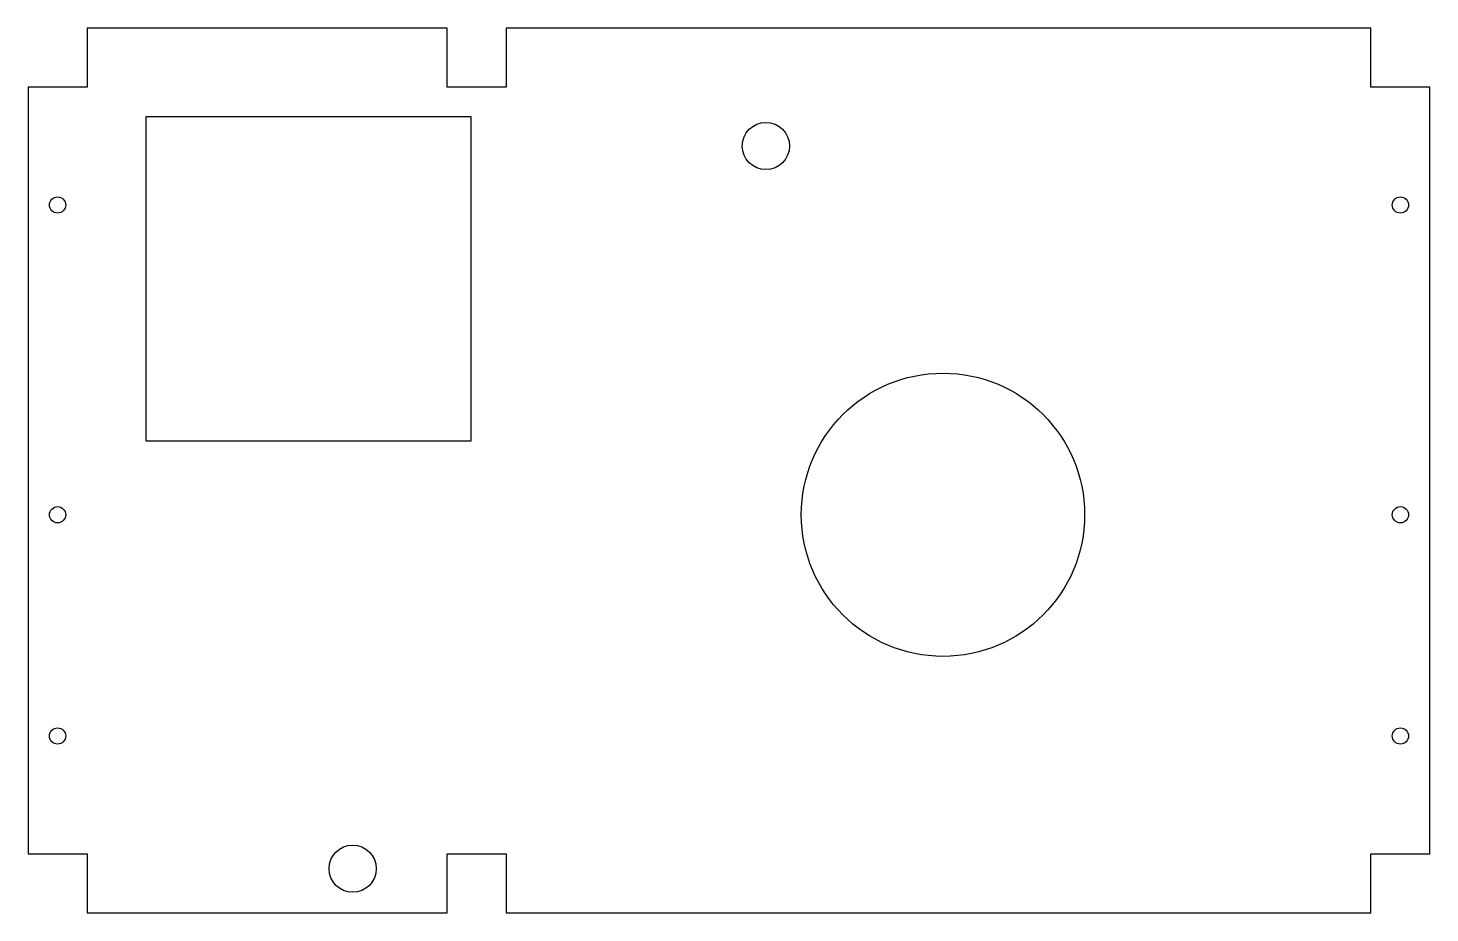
# Model space of a CAD drawing. Header units: millimetres. Extents: x -310 to 165, y -135 to 165.
import ezdxf

# ---------------------------------------------------------------- set-up
doc = ezdxf.new("R2010")
doc.units = ezdxf.units.MM
doc.layers.add('kontur', color=7, linetype='Continuous')

msp = doc.modelspace()

# ---------------------------------------------------------------- linework, layer by layer
at = {"layer": 'kontur'}
for p, q in [((-290, 165), (-290, 145)), ((-168, 165), (-290, 165)), ((-168, 145), (-168, 165)), ((-148, 165), (-148, 145)), ((145, 165), (-148, 165)), ((145, 145), (145, 165)), ((-310, 145), (-310, -115)), ((-290, 145), (-310, 145)), ((-148, 145), (-168, 145)), ((165, 145), (145, 145)), ((165, -115), (165, 145)), ((-270, 25), (-270, 135)), ((-270, 135), (-160, 135)), ((-160, 135), (-160, 25)), ((-160, 25), (-270, 25)), ((-310, -115), (-290, -115)), ((-290, -115), (-290, -135)), ((-168, -135), (-168, -115)), ((-168, -115), (-148, -115)), ((-148, -115), (-148, -135)), ((145, -135), (145, -115)), ((145, -115), (165, -115)), ((-290, -135), (-168, -135)), ((-148, -135), (145, -135))]:
    msp.add_line(p, q, dxfattribs=at)
for centre, radius in [((-60, 125), 8), ((-300, 105), 2.75), ((155, 105), 2.75), ((0, 0), 48), ((-300, 0), 2.75), ((155, 0), 2.75), ((-300, -75), 2.75), ((155, -75), 2.75), ((-200, -120), 8)]:
    msp.add_circle(centre, radius, dxfattribs=at)

doc.saveas('drawing.dxf')
